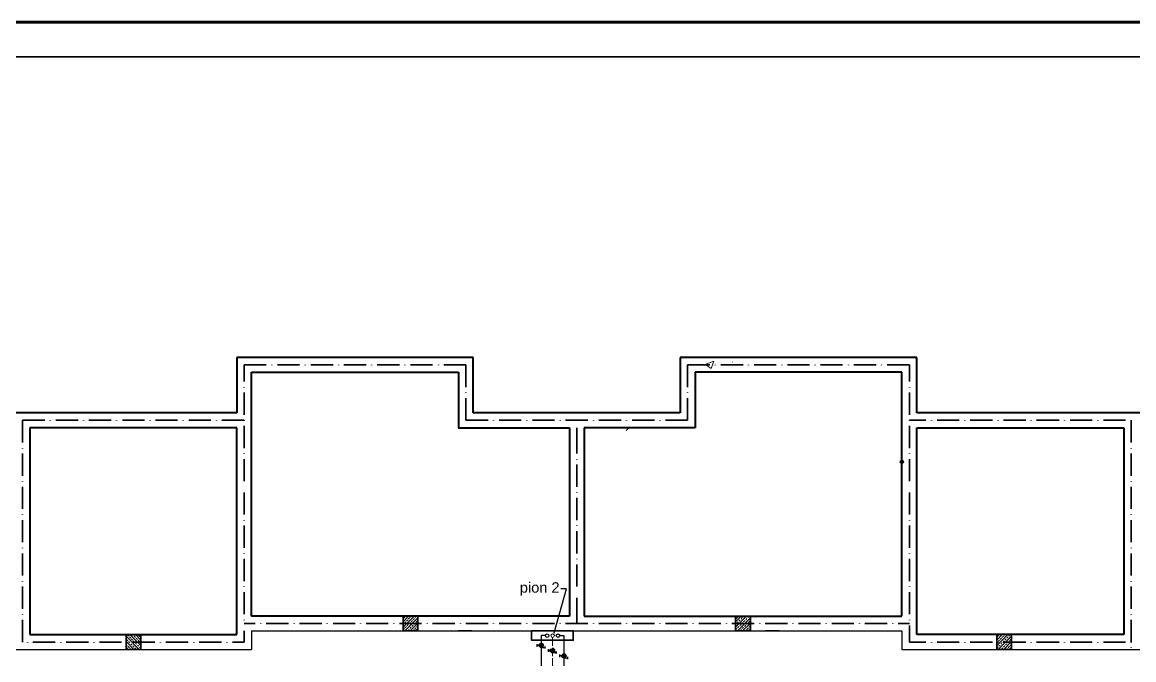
# Model space of a CAD drawing. Header units: millimetres. Extents: x 135 to 13042, y 991 to 8969.
# Drawn here: x 3392 to 4991, y 3062 to 3979 of the extents above; entities that cross this region are included whole.
import ezdxf
from ezdxf import colors
from ezdxf.entities.mleader import LeaderData, LeaderLine
from ezdxf.math import Vec2, Vec3

# ---------------------------------------------------------------- set-up
doc = ezdxf.new("R2010")
doc.units = ezdxf.units.MM
doc.linetypes.add('ACAD_ISO02W100', pattern=[15, 12, -3])
for name, color, linetype, lineweight in [('cyrkulacja', 100, 'ACAD_ISO02W100', 18), ('woda ciepła', 10, 'Continuous', 18), ('woda zimna', 140, 'Continuous', 18)]:
    doc.layers.add(name, color=color, linetype=linetype, lineweight=lineweight)
doc.layers.add('PDF _Geometria', color=7, linetype='Continuous')
doc.layers.add('PDF _Wypełnienia brył', color=7, linetype='Continuous')
doc.styles.get("Standard").update_dxf_attribs({"font": 'arial.ttf'})

msp = doc.modelspace()

# ---------------------------------------------------------------- hatches: boundary and pattern name
at = {"layer": 'cyrkulacja', "lineweight": 35}
h = msp.add_hatch(color=256, dxfattribs=at)
h.dxf.hatch_style = 1
edge = h.paths.add_edge_path()
edge.add_arc((4155.1, 3075.7), 3, 0, 360)
at = {"layer": 'woda ciepła', "lineweight": 25}
h = msp.add_hatch(color=256, dxfattribs=at)
h.dxf.hatch_style = 1
edge = h.paths.add_edge_path()
edge.add_arc((4138.8, 3083), 3, 0, 360)
at = {"layer": 'woda zimna', "lineweight": 25}
h = msp.add_hatch(color=256, dxfattribs=at)
h.dxf.hatch_style = 1
edge = h.paths.add_edge_path()
edge.add_arc((4171.4, 3068), 3, 0, 360)

# ---------------------------------------------------------------- linework, layer by layer
for p, q in [((3722.3, 3103.9), (4657.5, 3103.9)), ((3722.3, 3103.9), (3722.3, 3077.3)), ((4657.5, 3103.9), (4657.5, 3077.3)), ((1759.3, 3077.3), (3722.3, 3077.3)), ((4657.5, 3077.3), (6251.8, 3077.3))]:
    msp.add_line(p, q)
at = {"lineweight": 35}
msp.add_line((4169.8, 3103.9), (4124.8, 3103.9), dxfattribs=at)
at = {"linetype": 'ByBlock', "lineweight": 70}
msp.add_lwpolyline([(1385.8, 3979.2), (6985.8, 3979.2), (6985.8, 1879.2), (1385.8, 1879.2)], close=True, dxfattribs=at)
at = {"linetype": 'ByBlock', "lineweight": 35}
msp.add_lwpolyline([(1485.8, 3929.2), (1485.8, 1929.2), (6935.8, 1929.2), (6935.8, 3929.2)], close=True, dxfattribs=at)
at = {"lineweight": 35}
msp.add_lwpolyline([(4184.8, 3103.9), (4124.8, 3103.9), (4124.8, 3090.4), (4184.8, 3090.4)], close=True, dxfattribs=at)
at = {"layer": 'cyrkulacja'}
msp.add_line((4155.1, 3094.6), (4155.1, 2975.3), dxfattribs=at)
at = {"layer": 'cyrkulacja', "lineweight": 35}
for p, q in [((4149.1, 3073.7), (4149.1, 3077.7)), ((4152.1, 3075.7), (4149.1, 3075.7)), ((4155.1, 3072.7), (4161.1, 3072.7)), ((4160.1, 3074.2), (4160.1, 3071.2))]:
    msp.add_line(p, q, dxfattribs=at)
at = {"layer": 'cyrkulacja', "linetype": 'Continuous'}
msp.add_circle((4155.1, 3097.1), 2.52, dxfattribs=at)
at = {"layer": 'cyrkulacja', "lineweight": 35}
msp.add_circle((4155.1, 3075.7), 3, dxfattribs=at)
at = {"layer": 'PDF _Geometria', "lineweight": 40}
for p, q in [((4041, 3497.2), (3700.9, 3497.2)), ((3700.9, 3497.2), (3700.9, 3417.4)), ((4041, 3417.4), (4041, 3497.2)), ((4678.8, 3497.2), (4338.7, 3497.2)), ((4338.7, 3497.2), (4338.7, 3417.4)), ((4678.8, 3417.4), (4678.8, 3497.2)), ((3722.3, 3125.3), (3722.3, 3475.9)), ((3722.3, 3475.9), (4019.6, 3475.9)), ((4019.6, 3475.9), (4019.6, 3396)), ((4657.5, 3475.9), (4360.1, 3475.9)), ((4360.1, 3475.9), (4360.1, 3396)), ((4657.5, 3125.3), (4657.5, 3475.9)), ((3700.9, 3417.4), (3382.2, 3417.4)), ((4338.7, 3417.4), (4041, 3417.4)), ((5295.3, 3417.4), (4678.8, 3417.4)), ((3700.9, 3396), (3403.2, 3396)), ((3403.2, 3396), (3403.2, 3098.6)), ((3700.9, 3098.6), (3700.9, 3396)), ((4019.6, 3396), (4179.4, 3396)), ((4179.4, 3396), (4179.4, 3125.3)), ((4360.1, 3396), (4200.4, 3396)), ((4200.4, 3396), (4200.4, 3125.3)), ((4678.8, 3098.6), (4678.8, 3396)), ((4678.8, 3396), (4976.6, 3396)), ((4976.6, 3396), (4976.6, 3098.6)), ((4179.4, 3125.3), (3722.3, 3125.3)), ((4200.4, 3125.3), (4657.5, 3125.3)), ((3403.2, 3098.6), (3700.9, 3098.6)), ((4976.6, 3098.6), (4678.8, 3098.6))]:
    msp.add_line(p, q, dxfattribs=at)
at = {"layer": 'PDF _Geometria', "lineweight": 35}
for p, q in [((3711.4, 3462.4), (3711.4, 3486.4)), ((3711.4, 3486.4), (3743.3, 3486.4)), ((3751.5, 3486.4), (3751.5, 3486)), ((3791.3, 3486.4), (3759.4, 3486.4)), ((3799.2, 3486.4), (3799.2, 3486)), ((3839.3, 3486.4), (3807.4, 3486.4)), ((3847.2, 3486.4), (3847.2, 3486)), ((3886.9, 3486.4), (3855, 3486.4)), ((3894.8, 3486.4), (3894.8, 3486)), ((3934.9, 3486.4), (3903, 3486.4)), ((3942.8, 3486.4), (3942.8, 3486)), ((3982.5, 3486.4), (3950.6, 3486.4)), ((3990.8, 3486.4), (3990.8, 3486)), ((3998.6, 3486.4), (4030.5, 3486.4)), ((4030.5, 3486.4), (4030.5, 3454.5)), ((4349.2, 3454.5), (4349.2, 3486.4)), ((4349.2, 3486.4), (4381.1, 3486.4)), ((4389, 3486.4), (4389, 3486)), ((4397.2, 3486.4), (4429.1, 3486.4)), ((4437, 3486.4), (4437, 3486)), ((4444.9, 3486.4), (4476.7, 3486.4)), ((4461.4, 3497.2), (4481.2, 3497.2)), ((4485, 3486.4), (4485, 3486)), ((4492.8, 3486.4), (4524.7, 3486.4)), ((4532.6, 3486.4), (4532.6, 3486)), ((4540.5, 3486.4), (4572.3, 3486.4)), ((4580.6, 3486.4), (4580.6, 3486)), ((4620.3, 3486.4), (4588.5, 3486.4)), ((4588.5, 3486.4), (4620.3, 3486.4)), ((4628.2, 3486), (4628.2, 3486.4)), ((4628.2, 3486.4), (4628.2, 3486)), ((4668.3, 3486.4), (4636.1, 3486.4)), ((4636.1, 3486.4), (4668.3, 3486.4)), ((4668.3, 3462.4), (4668.3, 3486.4)), ((4480.1, 3475.9), (4460.6, 3475.9)), ((4461.4, 3475.9), (4481.2, 3475.9)), ((3700.9, 3444), (3700.9, 3463.9)), ((3700.9, 3463.1), (3700.9, 3443.2)), ((3711.4, 3454.5), (3711.4, 3454.1)), ((3722.3, 3444), (3722.3, 3463.9)), ((3722.3, 3463.1), (3722.3, 3443.2)), ((4019.6, 3444), (4019.6, 3463.9)), ((4019.6, 3463.1), (4019.6, 3443.2)), ((4041, 3444), (4041, 3463.9)), ((4041, 3463.1), (4041, 3443.2)), ((4338.7, 3444), (4338.7, 3463.9)), ((4338.7, 3463.1), (4338.7, 3443.2)), ((4360.1, 3444), (4360.1, 3463.9)), ((4360.1, 3463.1), (4360.1, 3443.2)), ((4657.5, 3444), (4657.5, 3463.9)), ((4657.5, 3463.1), (4657.5, 3443.2)), ((4668.3, 3454.5), (4668.3, 3454.1)), ((4678.8, 3444), (4678.8, 3463.9)), ((4678.8, 3463.1), (4678.8, 3443.2)), ((3711.4, 3414.7), (3711.4, 3446.6)), ((4030.5, 3446.6), (4030.5, 3446.2)), ((4030.5, 3438.7), (4030.5, 3406.9)), ((4349.2, 3446.6), (4349.2, 3446.2)), ((4349.2, 3406.9), (4349.2, 3438.7)), ((4668.3, 3414.7), (4668.3, 3446.6)), ((3424.6, 3406.9), (3392.7, 3406.9)), ((3392.7, 3406.9), (3392.7, 3375)), ((3432.4, 3406.9), (3432.4, 3406.5)), ((3472.6, 3406.9), (3440.7, 3406.9)), ((3480.4, 3406.9), (3480.4, 3406.5)), ((3520.2, 3406.9), (3488.3, 3406.9)), ((3528.1, 3406.9), (3528.1, 3406.5)), ((3568.2, 3406.9), (3536.3, 3406.9)), ((3576.1, 3406.9), (3576.1, 3406.5)), ((3615.8, 3406.9), (3583.9, 3406.9)), ((3624, 3406.9), (3624, 3406.5)), ((3663.8, 3406.9), (3631.9, 3406.9)), ((3671.7, 3406.9), (3671.7, 3406.5)), ((3711.4, 3406.9), (3679.5, 3406.9)), ((3711.4, 3406.5), (3711.4, 3406.9)), ((4030.5, 3406.9), (4062.4, 3406.9)), ((4070.3, 3406.9), (4070.3, 3406.5)), ((4078.1, 3406.9), (4110, 3406.9)), ((4118.3, 3406.9), (4118.3, 3406.5)), ((4126.1, 3406.9), (4158, 3406.9)), ((4165.9, 3406.9), (4165.9, 3406.5)), ((4173.8, 3406.9), (4205.6, 3406.9)), ((4213.9, 3406.9), (4213.9, 3406.5)), ((4221.7, 3406.9), (4253.6, 3406.9)), ((4261.5, 3406.9), (4261.5, 3406.5)), ((4269.7, 3406.9), (4301.6, 3406.9)), ((4309.5, 3406.9), (4309.5, 3406.5)), ((4317.4, 3406.9), (4349.2, 3406.9)), ((4668.3, 3406.5), (4668.3, 3406.9)), ((4668.3, 3406.9), (4692, 3406.9)), ((4700.2, 3406.9), (4700.2, 3406.5)), ((4708.1, 3406.9), (4740, 3406.9)), ((4712.6, 3417.4), (4732.1, 3417.4)), ((4732.1, 3417.4), (4712.6, 3417.4)), ((4747.8, 3406.9), (4747.8, 3406.5)), ((4755.7, 3406.9), (4787.6, 3406.9)), ((4795.8, 3406.9), (4795.8, 3406.5)), ((4803.7, 3406.9), (4835.6, 3406.9)), ((4843.4, 3406.9), (4843.4, 3406.5)), ((4851.3, 3406.9), (4883.6, 3406.9)), ((4891.4, 3406.9), (4891.4, 3406.5)), ((4899.3, 3406.9), (4931.2, 3406.9)), ((4939.1, 3406.9), (4939.1, 3406.5)), ((4947.3, 3406.9), (4979.2, 3406.9)), ((4987.1, 3375), (4987.1, 3406.9)), ((4987.1, 3406.9), (4987.1, 3406.5)), ((3711.4, 3366.7), (3711.4, 3398.6)), ((4019.3, 3396), (4039.1, 3396)), ((4189.9, 3396), (4189.9, 3358.9)), ((4668.3, 3366.7), (4668.3, 3398.6)), ((4733.2, 3396), (4713.3, 3396)), ((4713.3, 3396), (4733.2, 3396)), ((3392.7, 3366.7), (3392.7, 3366.4)), ((3392.7, 3327), (3392.7, 3358.9)), ((3711.4, 3358.9), (3711.4, 3358.5)), ((4668.3, 3358.9), (4668.3, 3358.5)), ((4987.1, 3366.7), (4987.1, 3366.4)), ((4987.1, 3327), (4987.1, 3358.9)), ((3711.4, 3319.1), (3711.4, 3351)), ((3722.3, 3337.5), (3722.3, 3357)), ((4179.4, 3337.5), (4179.4, 3357)), ((4179.4, 3356.2), (4179.4, 3336.4)), ((4189.9, 3351), (4189.9, 3350.6)), ((4189.9, 3343.1), (4189.9, 3311.2)), ((4200.4, 3337.5), (4200.4, 3357)), ((4200.4, 3356.2), (4200.4, 3336.4)), ((4656, 3348.4), (4655.2, 3346.9)), ((4655.2, 3346.9), (4656, 3345.4)), ((4657.5, 3349.1), (4656, 3348.4)), ((4656, 3345.4), (4657.5, 3344.6)), ((4657.5, 3356.2), (4657.5, 3336.4)), ((4659, 3348.4), (4657.5, 3349.1)), ((4657.5, 3344.6), (4659, 3345.4)), ((4659.7, 3346.9), (4659, 3348.4)), ((4659, 3345.4), (4659.7, 3346.9)), ((4668.3, 3319.1), (4668.3, 3351)), ((3392.7, 3319.1), (3392.7, 3318.7)), ((3392.7, 3279.4), (3392.7, 3311.2)), ((3711.4, 3311.2), (3711.4, 3310.9)), ((4668.3, 3311.2), (4668.3, 3310.9)), ((4987.1, 3319.1), (4987.1, 3318.7)), ((4987.1, 3279.4), (4987.1, 3311.2)), ((3711.4, 3271.1), (3711.4, 3303)), ((4189.9, 3303), (4189.9, 3302.6)), ((4189.9, 3295.1), (4189.9, 3263.2)), ((4668.3, 3271.1), (4668.3, 3303)), ((3392.7, 3271.1), (3392.7, 3270.7)), ((3392.7, 3231.4), (3392.7, 3263.2)), ((3711.4, 3263.2), (3711.4, 3262.9)), ((4668.3, 3263.2), (4668.3, 3262.9)), ((4987.1, 3271.1), (4987.1, 3270.7)), ((4987.1, 3231.4), (4987.1, 3263.2)), ((3711.4, 3223.5), (3711.4, 3255.4)), ((4189.9, 3255.4), (4189.9, 3255)), ((4189.9, 3247.1), (4189.9, 3215.3)), ((4668.3, 3223.5), (4668.3, 3255.4)), ((3392.7, 3223.5), (3392.7, 3223.1)), ((3392.7, 3183.4), (3392.7, 3215.3)), ((3711.4, 3215.3), (3711.4, 3214.9)), ((4668.3, 3215.3), (4668.3, 3214.9)), ((4987.1, 3223.5), (4987.1, 3223.1)), ((4987.1, 3183.4), (4987.1, 3215.3)), ((3711.4, 3175.5), (3711.4, 3207.4)), ((4189.9, 3207.4), (4189.9, 3207)), ((4189.9, 3199.5), (4189.9, 3167.6)), ((4668.3, 3175.5), (4668.3, 3207.4)), ((3392.7, 3175.5), (3392.7, 3175.1)), ((3392.7, 3135.8), (3392.7, 3167.6)), ((3711.4, 3167.6), (3711.4, 3167.3)), ((4668.3, 3167.6), (4668.3, 3167.3)), ((4987.1, 3175.5), (4987.1, 3175.1)), ((4987.1, 3135.8), (4987.1, 3167.6)), ((3711.4, 3127.9), (3711.4, 3159.8)), ((4189.9, 3159.8), (4189.9, 3159.4)), ((4189.9, 3151.5), (4189.9, 3114.4)), ((4668.3, 3127.9), (4668.3, 3159.8)), ((3392.7, 3127.9), (3392.7, 3127.5)), ((3392.7, 3087.8), (3392.7, 3119.6)), ((3711.4, 3119.6), (3711.4, 3119.3)), ((3940.1, 3125.3), (3940.1, 3103.9)), ((3961.5, 3125.3), (3940.1, 3125.3)), ((3961.5, 3103.9), (3961.5, 3125.3)), ((4018.5, 3125.3), (4038, 3125.3)), ((4038, 3125.3), (4018.5, 3125.3)), ((4418.2, 3125.3), (4418.2, 3103.9)), ((4439.6, 3125.3), (4418.2, 3125.3)), ((4439.6, 3103.9), (4439.6, 3125.3)), ((4480.1, 3125.3), (4460.6, 3125.3)), ((4668.3, 3119.6), (4668.3, 3119.3)), ((4987.1, 3127.9), (4987.1, 3127.5)), ((4987.1, 3087.8), (4987.1, 3119.6)), ((3727.5, 3114.4), (3711.4, 3114.4)), ((3711.4, 3087.8), (3711.4, 3103.9)), ((3735.4, 3114.4), (3735.4, 3114)), ((3775.5, 3114.4), (3743.3, 3114.4)), ((3783.4, 3114.4), (3783.4, 3114)), ((3823.2, 3114.4), (3791.3, 3114.4)), ((3831, 3114.4), (3831, 3114)), ((3871.1, 3114.4), (3839.3, 3114.4)), ((3879, 3114.4), (3879, 3114)), ((3918.8, 3114.4), (3886.9, 3114.4)), ((3926.6, 3114.4), (3926.6, 3114)), ((3966.8, 3114.4), (3934.9, 3114.4)), ((3940.1, 3103.9), (3961.5, 3103.9)), ((3974.6, 3114.4), (3974.6, 3114)), ((4014.4, 3114.4), (3982.5, 3114.4)), ((4039.1, 3103.9), (4019.3, 3103.9)), ((4019.3, 3103.9), (4039.1, 3103.9)), ((4022.6, 3114.4), (4022.6, 3114)), ((4062.4, 3114.4), (4030.5, 3114.4)), ((4070.3, 3114.4), (4070.3, 3114)), ((4110, 3114.4), (4078.1, 3114.4)), ((4118.3, 3114.4), (4118.3, 3114)), ((4158, 3114.4), (4126.1, 3114.4)), ((4165.9, 3114.4), (4165.9, 3114)), ((4205.6, 3114.4), (4173.8, 3114.4)), ((4213.9, 3114.4), (4213.9, 3114)), ((4253.6, 3114.4), (4221.7, 3114.4)), ((4261.5, 3114.4), (4261.5, 3114)), ((4301.6, 3114.4), (4269.7, 3114.4)), ((4309.5, 3114.4), (4309.5, 3114)), ((4349.2, 3114.4), (4317.4, 3114.4)), ((4357.1, 3114.4), (4357.1, 3114)), ((4397.2, 3114.4), (4365.4, 3114.4)), ((4405.1, 3114.4), (4405.1, 3114)), ((4444.9, 3114.4), (4413, 3114.4)), ((4418.2, 3103.9), (4439.6, 3103.9)), ((4453.1, 3114.4), (4453.1, 3114)), ((4492.8, 3114.4), (4461, 3114.4)), ((4461.4, 3103.9), (4480.8, 3103.9)), ((4500.7, 3114.4), (4500.7, 3114)), ((4540.5, 3114.4), (4508.6, 3114.4)), ((4548.7, 3114.4), (4548.7, 3114)), ((4588.5, 3114.4), (4556.6, 3114.4)), ((4596.3, 3114.4), (4596.3, 3114)), ((4636.1, 3114.4), (4604.2, 3114.4)), ((4644.3, 3114.4), (4644.3, 3114)), ((4668.3, 3114.4), (4652.2, 3114.4)), ((4668.3, 3087.8), (4668.3, 3111.8)), ((3399.8, 3087.8), (3399.8, 3087.4)), ((3407.7, 3087.8), (3439.6, 3087.8)), ((3447.8, 3087.8), (3447.8, 3087.4)), ((3455.7, 3087.8), (3487.6, 3087.8)), ((3495.4, 3087.8), (3495.4, 3087.4)), ((3503.3, 3087.8), (3535.2, 3087.8)), ((3541.6, 3098.6), (3541.6, 3077.3)), ((3562.9, 3098.6), (3541.6, 3098.6)), ((3543.4, 3087.8), (3543.4, 3087.4)), ((3551.3, 3087.8), (3583.2, 3087.8)), ((3562.9, 3077.3), (3562.9, 3098.6)), ((3591.1, 3087.8), (3591.1, 3087.4)), ((3598.9, 3087.8), (3630.8, 3087.8)), ((3639, 3087.8), (3639, 3087.4)), ((3646.9, 3087.8), (3678.8, 3087.8)), ((3686.7, 3087.8), (3686.7, 3087.4)), ((3694.9, 3087.8), (3711.4, 3087.8)), ((4692, 3087.8), (4668.3, 3087.8)), ((4700.2, 3087.8), (4700.2, 3087.4)), ((4708.1, 3087.8), (4740, 3087.8)), ((4732.1, 3098.6), (4712.6, 3098.6)), ((4747.8, 3087.8), (4747.8, 3087.4)), ((4755.7, 3087.8), (4787.6, 3087.8)), ((4793.9, 3098.6), (4793.9, 3077.3)), ((4815.3, 3098.6), (4793.9, 3098.6)), ((4795.8, 3087.8), (4795.8, 3087.4)), ((4803.7, 3087.8), (4835.6, 3087.8)), ((4815.3, 3077.3), (4815.3, 3098.6)), ((4843.4, 3087.8), (4843.4, 3087.4)), ((4851.3, 3087.8), (4883.6, 3087.8)), ((4891.4, 3087.8), (4891.4, 3087.4)), ((4899.3, 3087.8), (4931.2, 3087.8)), ((4939.1, 3087.8), (4939.1, 3087.4)), ((4947.3, 3087.8), (4979.2, 3087.8)), ((4987.1, 3087.4), (4987.1, 3087.8)), ((3541.6, 3077.3), (3562.9, 3077.3)), ((4793.9, 3077.3), (4815.3, 3077.3)), ((4987.1, 3079.9), (4987.1, 3079.5))]:
    msp.add_line(p, q, dxfattribs=at)
at = {"layer": 'PDF _Geometria', "lineweight": 5}
for p, q in [((4374.7, 3487.1), (4387.1, 3492)), ((4383.4, 3481.1), (4374.7, 3487.1)), ((4378.1, 3496.5), (4378.1, 3496.1)), ((4387.1, 3492), (4383.4, 3481.1)), ((4413.7, 3490.9), (4413.7, 3490.5)), ((3871.1, 3475.9), (3871.1, 3475.5)), ((4260.7, 3391.9), (4264.9, 3396)), ((3940.1, 3109.5), (3955.9, 3125.3)), ((3940.1, 3117), (3948, 3125.3)), ((3940.1, 3124.9), (3940.1, 3125.3)), ((3940.9, 3121.9), (3942.8, 3123.8)), ((3942.4, 3103.9), (3961.5, 3122.6)), ((3943.9, 3124.9), (3944.3, 3125.3)), ((3945, 3118.1), (3946.9, 3120)), ((3947.6, 3120.8), (3949.9, 3123)), ((3950.6, 3123.8), (3951.8, 3125.3)), ((3951.8, 3117), (3953.6, 3118.9)), ((3954.8, 3120), (3956.6, 3121.9)), ((3957.4, 3123), (3959.6, 3124.9)), ((3958.5, 3115.9), (3960.4, 3118.1)), ((4418.2, 3109.5), (4434, 3125.3)), ((4418.2, 3117), (4426.1, 3125.3)), ((4418.2, 3124.9), (4418.6, 3125.3)), ((4419.4, 3121.9), (4421.2, 3123.8)), ((4420.9, 3103.9), (4439.6, 3122.6)), ((4422, 3124.9), (4422.4, 3125.3)), ((4423.1, 3118.1), (4425, 3120)), ((4426.1, 3120.8), (4428, 3123)), ((4429.1, 3123.8), (4430.2, 3125.3)), ((4429.9, 3117), (4432.1, 3118.9)), ((4432.9, 3120), (4434.7, 3121.9)), ((4435.9, 3123), (4437.7, 3124.9)), ((4437, 3115.9), (4438.9, 3118.1)), ((3940.1, 3113.3), (3940.9, 3114)), ((3940.1, 3105.4), (3942, 3107.3)), ((3942, 3115.1), (3943.9, 3117)), ((3942.8, 3108.4), (3945, 3110.3)), ((3945.8, 3111), (3947.6, 3113.3)), ((3946.9, 3104.3), (3948.8, 3106.1)), ((3948.8, 3114), (3950.6, 3115.9)), ((3949.9, 3107.3), (3951.8, 3109.1)), ((3950.3, 3103.9), (3961.5, 3115.1)), ((3950.6, 3114.4), (3950.6, 3114)), ((3952.5, 3110.3), (3954.8, 3112.1)), ((3954, 3103.9), (3955.5, 3105.4)), ((3955.5, 3113.3), (3957.4, 3115.1)), ((3956.6, 3106.1), (3958.5, 3108.4)), ((3958.1, 3103.9), (3961.5, 3107.3)), ((3959.6, 3109.1), (3961.5, 3111)), ((4418.2, 3113.3), (4419.4, 3114)), ((4418.2, 3105.4), (4420.1, 3107.3)), ((4420.1, 3115.1), (4422, 3117)), ((4421.2, 3108.4), (4423.1, 3110.3)), ((4424.2, 3111), (4426.1, 3113.3)), ((4425, 3104.3), (4426.9, 3106.1)), ((4426.9, 3114), (4429.1, 3115.9)), ((4428, 3107.3), (4429.9, 3109.1)), ((4428.4, 3103.9), (4439.6, 3115.1)), ((4429.1, 3114.4), (4429.1, 3114)), ((4431, 3110.3), (4432.9, 3112.1)), ((4432.5, 3103.9), (4434, 3105.4)), ((4434, 3113.3), (4435.9, 3115.1)), ((4434.7, 3106.1), (4437, 3108.4)), ((4436.2, 3103.9), (4439.6, 3107.3)), ((4437.7, 3109.1), (4439.6, 3111)), ((3560.3, 3077.3), (3541.6, 3096.4)), ((3552.8, 3077.3), (3541.6, 3088.5)), ((3544.2, 3089.6), (3542.3, 3091.5)), ((3545.3, 3096.4), (3543.4, 3098.3)), ((3547.2, 3086.6), (3545.3, 3088.5)), ((3548.3, 3093.4), (3546.4, 3095.3)), ((3562.9, 3082.9), (3547.2, 3098.6)), ((3550.2, 3083.6), (3548.3, 3085.5)), ((3551.3, 3090.4), (3549.1, 3092.3)), ((3552.1, 3097.1), (3550.9, 3098.6)), ((3554.3, 3087.4), (3552.1, 3089.6)), ((3555.1, 3094.5), (3553.2, 3096.4)), ((3562.9, 3090.8), (3555.1, 3098.6)), ((3556.9, 3084.8), (3555.1, 3086.6)), ((3558.1, 3091.5), (3556.2, 3093.4)), ((3559.2, 3098.3), (3558.8, 3098.6)), ((3561.1, 3088.5), (3559.2, 3090.4)), ((3561.8, 3095.3), (3559.9, 3097.1)), ((3562.9, 3086.6), (3561.8, 3087.4)), ((3562.9, 3098.3), (3562.6, 3098.6)), ((4793.9, 3082.9), (4809.7, 3098.6)), ((4793.9, 3090.8), (4801.8, 3098.6)), ((4793.9, 3098.3), (4793.9, 3098.6)), ((4793.9, 3086.6), (4794.7, 3087.4)), ((4794.7, 3095.3), (4796.6, 3097.1)), ((4795.8, 3088.5), (4797.7, 3090.4)), ((4796.2, 3077.3), (4815.3, 3096.4)), ((4797.7, 3098.3), (4798.1, 3098.6)), ((4798.8, 3091.5), (4800.7, 3093.4)), ((4799.6, 3084.8), (4801.4, 3086.6)), ((4801.4, 3094.5), (4803.7, 3096.4)), ((4802.6, 3087.4), (4804.4, 3089.6)), ((4804.1, 3077.3), (4815.3, 3088.5)), ((4804.4, 3097.1), (4805.6, 3098.6)), ((4805.6, 3090.4), (4807.4, 3092.3)), ((4806.3, 3083.6), (4808.6, 3085.5)), ((4808.6, 3093.4), (4810.4, 3095.3)), ((4809.3, 3086.6), (4811.2, 3088.5)), ((4811.2, 3096.4), (4813.4, 3098.3)), ((4812.3, 3089.6), (4814.2, 3091.5)), ((3543.4, 3082.5), (3541.6, 3084.4)), ((3544.9, 3077.3), (3541.6, 3080.6)), ((3546.4, 3079.5), (3544.2, 3081.8)), ((3548.7, 3077.3), (3547.2, 3078.8)), ((3553.2, 3080.6), (3551.3, 3082.5)), ((3556.2, 3077.6), (3554.3, 3079.5)), ((3559.9, 3081.8), (3558.1, 3083.6)), ((3562.9, 3078.8), (3561.1, 3080.6)), ((4793.9, 3078.8), (4795.8, 3080.6)), ((4796.6, 3081.8), (4798.8, 3083.6)), ((4800.7, 3077.6), (4802.6, 3079.5)), ((4803.7, 3080.6), (4805.6, 3082.5)), ((4807.8, 3077.3), (4809.3, 3078.8)), ((4810.4, 3079.5), (4812.3, 3081.8)), ((4811.9, 3077.3), (4815.3, 3080.6)), ((4813.4, 3082.5), (4815.3, 3084.4))]:
    msp.add_line(p, q, dxfattribs=at)
at = {"layer": 'PDF _Wypełnienia brył', "lineweight": 35, "transparency": 33554559}
for points in [[(4656, 3348.4), (4655.2, 3346.9), (4659.7, 3346.9)], [(4655.2, 3346.9), (4656, 3345.4), (4659, 3345.4)], [(4655.2, 3346.9), (4659.7, 3346.9), (4659, 3345.4)], [(4657.5, 3349.1), (4656, 3348.4), (4659, 3348.4)], [(4656, 3348.4), (4659, 3348.4), (4659.7, 3346.9)], [(4656, 3345.4), (4659, 3345.4), (4657.5, 3344.6)]]:
    msp.add_solid(points, dxfattribs=at)
at = {"layer": 'woda ciepła', "lineweight": 25}
for p, q in [((4144.8, 3097.1), (4138.8, 3097.1)), ((4138.8, 3097.1), (4138.8, 2969.3)), ((4132.8, 3081), (4132.8, 3085)), ((4135.8, 3083), (4132.8, 3083)), ((4138.8, 3080), (4144.8, 3080)), ((4143.8, 3081.5), (4143.8, 3078.5))]:
    msp.add_line(p, q, dxfattribs=at)
for centre, radius in [((4138.8, 3083), 3), ((4147.3, 3097.1), 2.52)]:
    msp.add_circle(centre, radius, dxfattribs=at)
at = {"layer": 'woda zimna', "lineweight": 25}
for p, q in [((4165.4, 3097.1), (4171.4, 3097.1)), ((4171.4, 3097.1), (4171.4, 2963.3)), ((4165.4, 3066), (4165.4, 3070)), ((4168.4, 3068), (4165.4, 3068)), ((4171.4, 3065), (4177.4, 3065)), ((4176.4, 3066.5), (4176.4, 3063.5))]:
    msp.add_line(p, q, dxfattribs=at)
for centre, radius in [((4162.9, 3097.1), 2.52), ((4171.4, 3068), 3)]:
    msp.add_circle(centre, radius, dxfattribs=at)

# ---------------------------------------------------------------- leaders
at = {"linetype": 'ByBlock', "lineweight": 35}
ml = msp.add_multileader_mtext('Standard', dxfattribs=at)
ml.set_content('pion 2', color=256)
ml.set_leader_properties()
ml.build(insert=Vec2(0, 0))
ctx = ml.context
ctx.base_point, ctx.char_height, ctx.plane_origin = Vec3(4108.5, 3164.4), 15, Vec3(4156.4, 3097.1)
ctx.text_align_type = 2
notes = []
notes.append((ctx, [(1, (1, 1, 0), (4175.1, 3164.4), (-1, 0), 8, [(0, [(4156.4, 3097.1)], 0, [])])]))
ctx.mtext.insert, ctx.mtext.alignment, ctx.mtext.flow_direction = Vec3(4165.1, 3173.9), 3, 5
for ctx, leaders in notes:
    for number, flags, end, landing, length, lines in leaders:
        leader = LeaderData()
        leader.index, (leader.has_last_leader_line, leader.has_dogleg_vector, leader.attachment_direction) = number, flags
        leader.last_leader_point, leader.dogleg_vector, leader.dogleg_length = Vec3(end), Vec3(landing), length
        for number, points, colour, breaks in lines:
            line = LeaderLine()
            line.index, line.vertices, line.color, line.breaks = number, Vec3.list(points), colors.encode_raw_color(colour), breaks
            leader.lines.append(line)
        ctx.leaders.append(leader)

doc.saveas('drawing.dxf')
